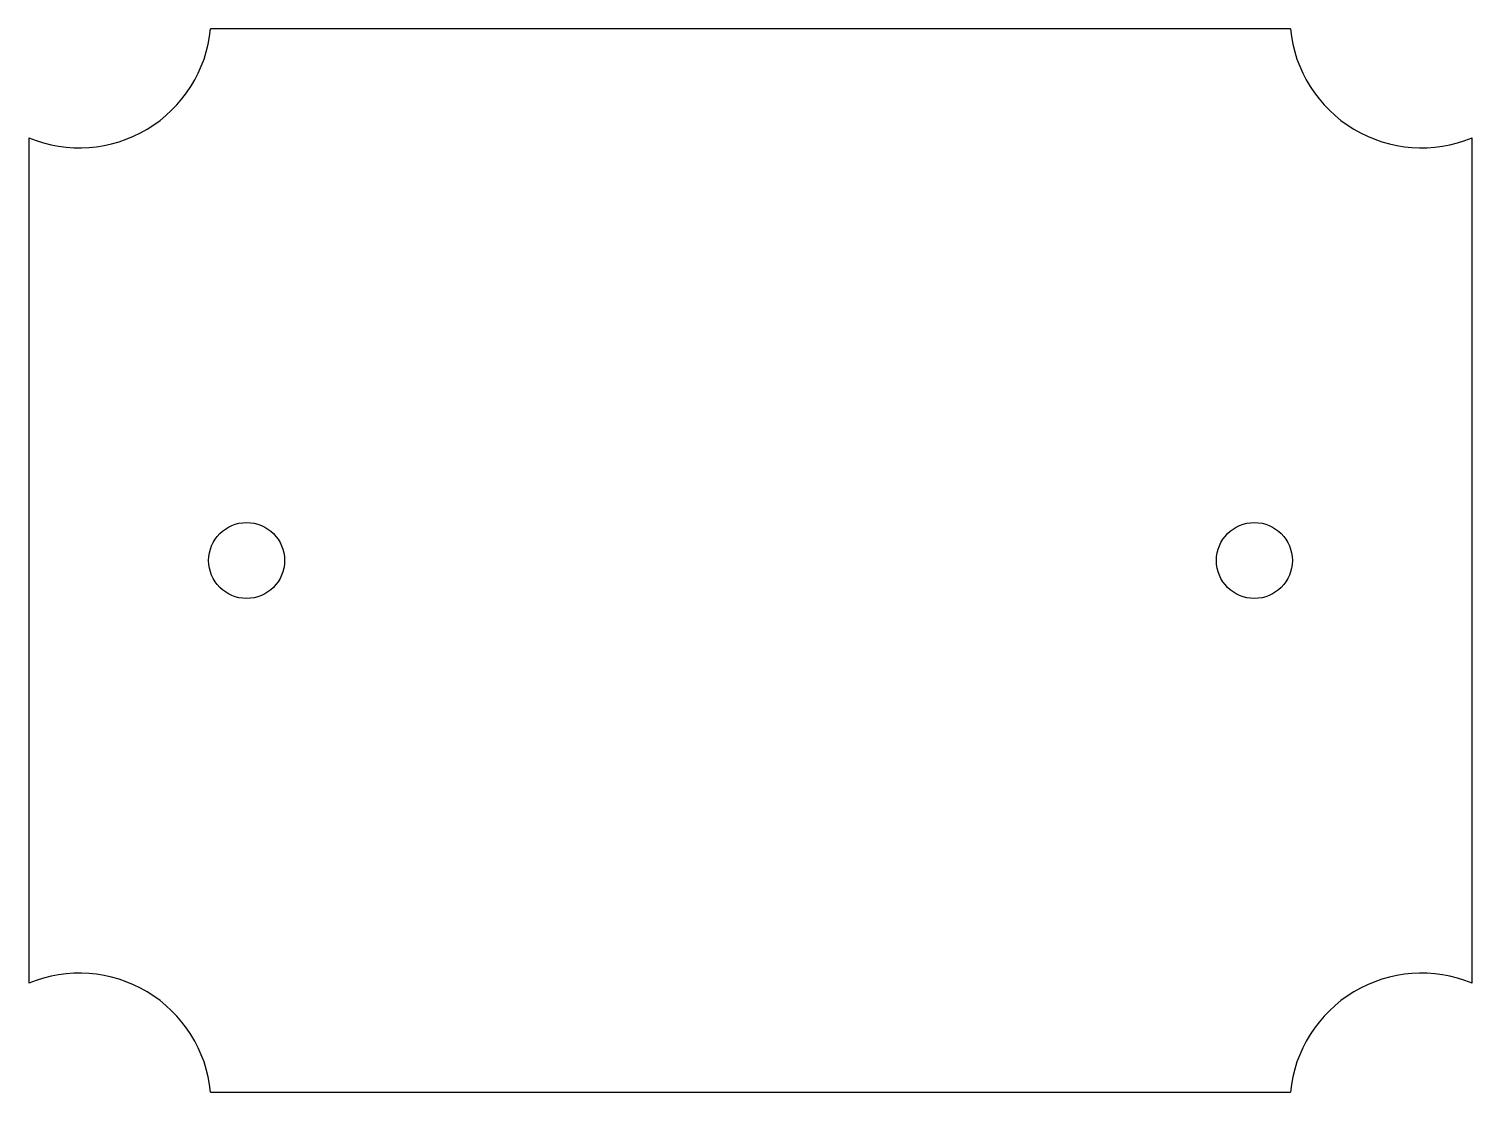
# Model space of a CAD drawing. Header units: millimetres. Extents: x -28.5 to 28.5, y -21 to 21.
import ezdxf

# ---------------------------------------------------------------- set-up
doc = ezdxf.new("R2010")
doc.units = ezdxf.units.MM

msp = doc.modelspace()

# ---------------------------------------------------------------- linework, layer by layer
for p, q in [((21.324, 21, 1), (-21.324, 21, 1)), ((-28.5, 16.7, 1), (-28.5, -16.7, 1)), ((28.5, -16.7, 1), (28.5, 16.7, 1)), ((-21.324, -21, 1), (21.324, -21, 1))]:
    msp.add_line(p, q)
for centre in [(-19.9, 0, 1), (19.9, 0, 1)]:
    msp.add_circle(centre, 1.5)
for centre, start, end in [((-26.5, 21.5, 1), 247.3801, 354.4823), ((26.5, 21.5, 1), 185.5177, 292.6199), ((-26.5, -21.5, 1), 5.5177, 112.6199), ((26.5, -21.5, 1), 67.3801, 174.4823)]:
    msp.add_arc(centre, 5.2, start, end)

doc.saveas('drawing.dxf')
